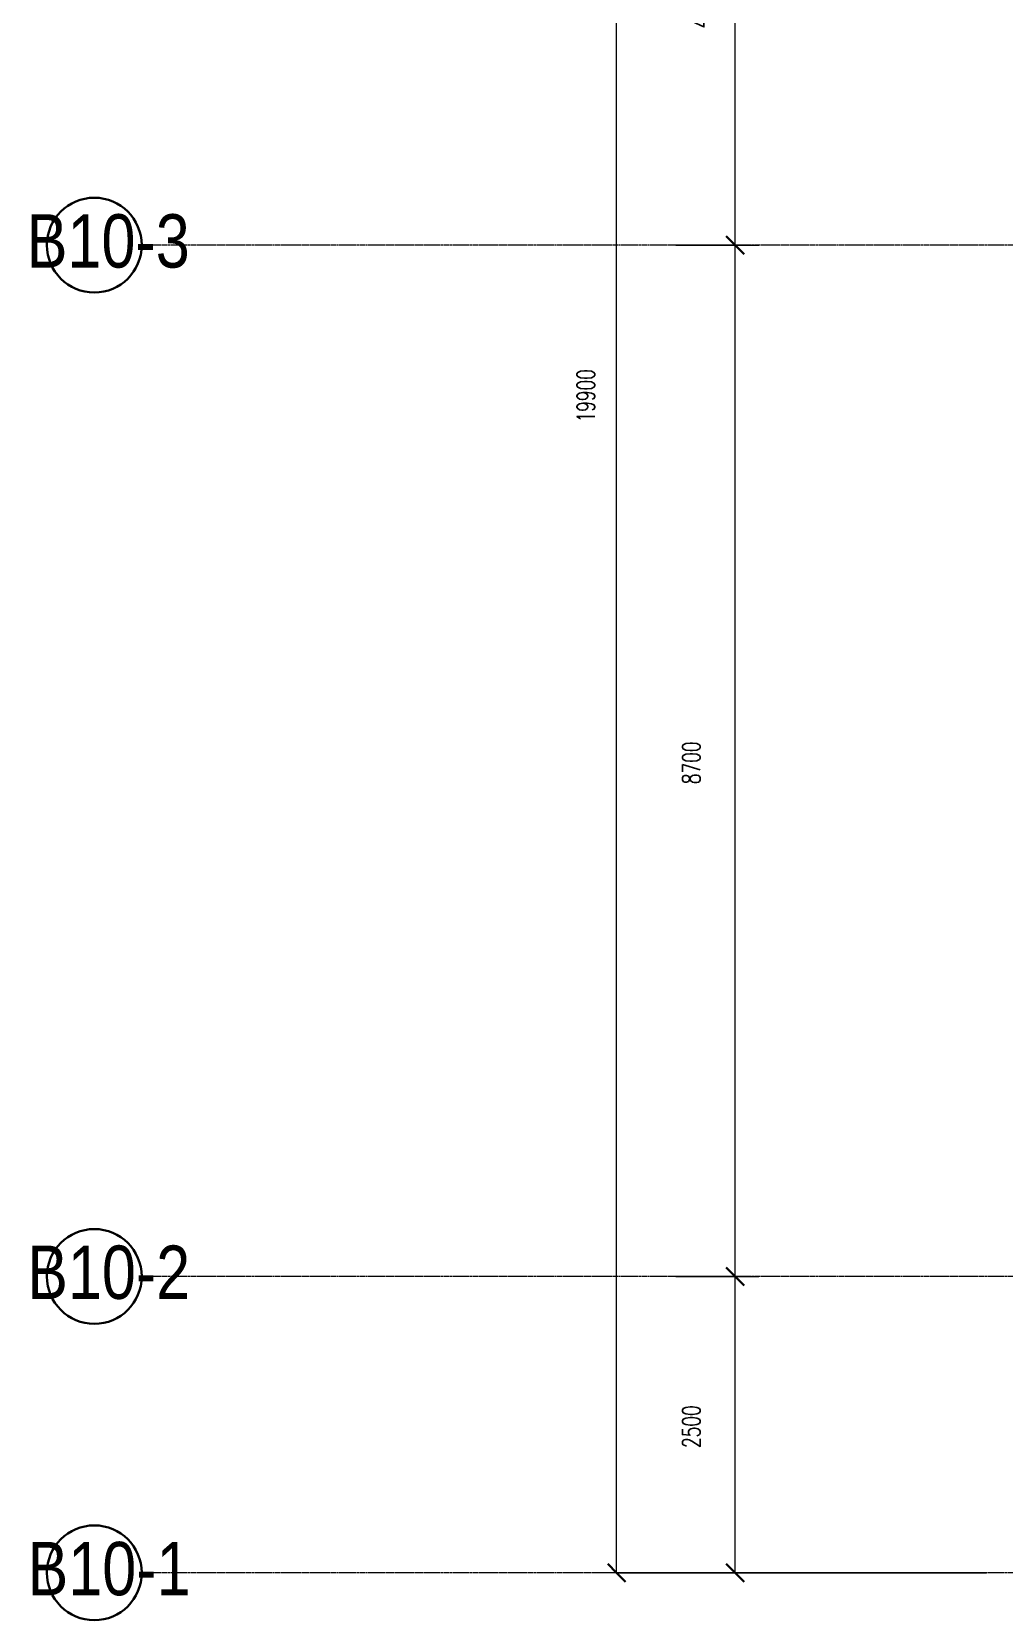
# Model space of a CAD drawing. Header units: millimetres. Extents: x 168964 to 234689, y -27981 to 8299.
# Drawn here: x 182079 to 190286, y -20300 to -6900 of the extents above; entities that cross this region are included whole.
import ezdxf

# ---------------------------------------------------------------- set-up
doc = ezdxf.new("R2010")
doc.units = ezdxf.units.MM
doc.linetypes.add('轴网线', pattern=[22.24, 12.7, -3.18, 3.18, -3.18])
for name, color, linetype, lineweight in [('A-____-____-DIMS', 7, 'Continuous', 5), ('A-____-____-DIMS-100', 7, 'Continuous', 5), ('S-GRID-____-IDEN', 7, 'Continuous', 5), ('S-GRID-____-OTLN', 7, 'Continuous', 5)]:
    doc.layers.add(name, color=color, linetype=linetype, lineweight=lineweight)
doc.styles.add('RomanD', font='romand__.ttf', dxfattribs={"width": 0.7, "height": 150})
doc.styles.add('TJ_FangSong_Narrow_3', font='', dxfattribs={"height": 450})
doc.styles.get('TJ_FangSong_Narrow_3').set_extended_font_data('TJ_FangSong_Narrow')
doc.dimstyles.new('对角线_-_1_5mm_RomanD_1_20', dxfattribs={"dimscale": 304.8, "dimtxt": 150.53621, "dimasz": 0.492126, "dimexe": 0.656168, "dimexo": 0.0625, "dimgap": 0.164042, "dimtad": 1, "dimdec": 0, "dimzin": 0, "dimdsep": 46, "dimtxsty": 'RomanD', "dimblk1": 'OBLIQUE', "dimblk2": 'OBLIQUE', "dimsah": 1, "dimcen": 0.09, "dimazin": 0, "dimtfac": 1, "dimtdec": 4, "dimtix": 1, "dimtmove": 2, "dimatfit": 3, "dimfxl": 1.64042, "dimfxlon": 1, "dimtvp": 1, "dimtolj": 1, "dimtzin": 0, "dimarcsym": 2})

# ---------------------------------------------------------------- blocks, each defined once
blk = doc.blocks.new('DIMBLOCK5-ELV_3F')
at = {"layer": 'A-____-____-DIMS-100', "color": 250, "true_color": 0x444444, "transparency": 16777216}
for p, q in [((153034, -17400), (153734, -17400)), ((153534, -17400), (153034, -17400)), ((153534, -19900), (153534, -17400)), ((153034, -19900), (153734, -19900)), ((153534, -19900), (153034, -19900))]:
    blk.add_line(p, q, dxfattribs=at)
at = {"layer": 'A-____-____-DIMS-100', "color": 250, "lineweight": 35, "true_color": 0x444444, "transparency": 16777216}
for p, q in [((153534, -17400), (153459, -17325)), ((153534, -17400), (153609, -17475)), ((153534, -19900), (153459, -19825)), ((153534, -19900), (153609, -19975))]:
    blk.add_line(p, q, dxfattribs=at)
at = {"layer": 'A-____-____-DIMS-100', "color": 0, "transparency": 16777216, "insert": (153089, -18847), "char_height": 150, "width": 472.45, "attachment_point": 1, "rotation": 90, "line_spacing_factor": 1.146391, "style": 'RomanD'}
blk.add_mtext('2500', dxfattribs=at)
blk = doc.blocks.new('_Oblique')
at = {"color": 0, "linetype": 'ByBlock', "lineweight": -2}
blk.add_line((-0.5, -0.5), (0.5, 0.5), dxfattribs=at)
blk = doc.blocks.new('DIMBLOCK6-ELV_3F')
at = {"layer": 'A-____-____-DIMS-100', "color": 250, "true_color": 0x444444, "transparency": 16777216}
for p, q in [((153034, -8700), (153734, -8700)), ((153534, -8700), (153034, -8700)), ((153534, -17400), (153534, -8700)), ((153034, -17400), (153734, -17400)), ((153534, -17400), (153034, -17400))]:
    blk.add_line(p, q, dxfattribs=at)
at = {"layer": 'A-____-____-DIMS-100', "color": 250, "lineweight": 35, "true_color": 0x444444, "transparency": 16777216}
for p, q in [((153534, -8700), (153459, -8625)), ((153534, -8700), (153609, -8775)), ((153534, -17400), (153459, -17325)), ((153534, -17400), (153609, -17475))]:
    blk.add_line(p, q, dxfattribs=at)
at = {"layer": 'A-____-____-DIMS-100', "color": 0, "transparency": 16777216, "insert": (153089, -13247), "char_height": 150, "width": 472.45, "attachment_point": 1, "rotation": 90, "line_spacing_factor": 1.146391, "style": 'RomanD'}
blk.add_mtext('8700', dxfattribs=at)
blk = doc.blocks.new('DIMBLOCK7-ELV_3F')
at = {"layer": 'A-____-____-DIMS-100', "color": 250, "true_color": 0x444444, "transparency": 16777216}
for p, q in [((153034, -4650), (153734, -4650)), ((153534, -4650), (153034, -4650)), ((153534, -8700), (153534, -4650)), ((153034, -8700), (153734, -8700)), ((153534, -8700), (153034, -8700))]:
    blk.add_line(p, q, dxfattribs=at)
at = {"layer": 'A-____-____-DIMS-100', "color": 250, "lineweight": 35, "true_color": 0x444444, "transparency": 16777216}
for p, q in [((153534, -4650), (153459, -4575)), ((153534, -4650), (153609, -4725)), ((153534, -8700), (153459, -8625)), ((153534, -8700), (153609, -8775))]:
    blk.add_line(p, q, dxfattribs=at)
at = {"layer": 'A-____-____-DIMS-100', "color": 0, "transparency": 16777216, "insert": (153171, -6872), "char_height": 150, "width": 472.45, "attachment_point": 1, "rotation": 90, "line_spacing_factor": 1.146391, "style": 'RomanD'}
blk.add_mtext('4050', dxfattribs=at)
blk = doc.blocks.new('DIMBLOCK10-ELV_3F')
at = {"layer": 'A-____-____-DIMS-100', "color": 250, "lineweight": 35, "true_color": 0x444444, "transparency": 16777216}
for p, q in [((152534, 0), (152459, 75)), ((152534, 0), (152609, -75)), ((152534, -19900), (152459, -19825)), ((152534, -19900), (152609, -19975))]:
    blk.add_line(p, q, dxfattribs=at)
at = {"layer": 'A-____-____-DIMS-100', "color": 250, "true_color": 0x444444, "transparency": 16777216}
for p, q in [((155931, 0), (152334, 0)), ((152534, -19900), (152534, 0)), ((152534, 0), (155931, 0)), ((155655, -19900), (152334, -19900)), ((152534, -19900), (155655, -19900))]:
    blk.add_line(p, q, dxfattribs=at)
at = {"layer": 'A-____-____-DIMS-100', "color": 0, "transparency": 16777216, "insert": (152199, -10196), "char_height": 150, "width": 590.57, "attachment_point": 1, "rotation": 90, "line_spacing_factor": 1.146391, "style": 'RomanD'}
blk.add_mtext('19900', dxfattribs=at)
blk = doc.blocks.new('轴网 - R4_0-512320-ELV_3F')
at = {"layer": 'S-GRID-____-IDEN', "color": 160, "lineweight": 35, "true_color": 0x4444ff}
blk.add_circle((0, 0), 4, dxfattribs=at)
blk = doc.blocks.new('YXQH_AR_B9-20_rvt-2-ELV_3F')
at = {"layer": 'S-GRID-____-OTLN', "color": 160, "linetype": '轴网线', "true_color": 0x4444ff}
for p, q in [((199020.5, -8700), (148525.8, -8700)), ((199020.5, -17400), (148525.8, -17400)), ((199020.5, -19900), (148525.8, -19900))]:
    blk.add_line(p, q, dxfattribs=at)
at = {"color": 250, "lineweight": 5, "true_color": 0x444444, "xscale": 99.99999999999993, "yscale": 99.99999999999993, "zscale": 99.99999999999993, "rotation": 89.99999999999984}
for p in [(148125.8, -8700), (148125.8, -17400), (148125.8, -19900)]:
    blk.add_blockref('轴网 - R4_0-512320-ELV_3F', p, dxfattribs=at)
at = {"layer": 'S-GRID-____-IDEN', "color": 250, "true_color": 0x444444, "char_height": 450, "attachment_point": 1, "style": 'TJ_FangSong_Narrow_3'}
for s, insert, width in [('B10-3', (147556, -8439.4), 1370.886), ('B10-2', (147559.5, -17139.4), 1362.869), ('B10-1', (147562.5, -19639.4), 1354.852)]:
    blk.add_mtext(s, dxfattribs=dict(at, insert=insert, width=width))
at = {"layer": 'A-____-____-DIMS', "color": 250, "true_color": 0x444444}
for base, p1, p2, override, picture, middle in [((152534.4, 0), (155655.1, -19900), (155930.8, 0), {"dimpost": '<>', "dimfxl": 19901.908767}, 'DIMBLOCK10-ELV_3F', (152299.4, -9900.8)), ((153534.4, -4650), (153034.4, -8700), (153034.4, -4650), {"dimpost": '<>', "dimfxl": 4050}, 'DIMBLOCK7-ELV_3F', (153270.6, -6635.6)), ((153534.4, -8700), (153034.4, -17400), (153034.4, -8700), {"dimpost": '<>', "dimfxl": 8700}, 'DIMBLOCK6-ELV_3F', (153189.4, -13010.6)), ((153534.4, -17400), (153034.4, -19900), (153034.4, -17400), {"dimpost": '<>', "dimfxl": 2500}, 'DIMBLOCK5-ELV_3F', (153189.4, -18610.6))]:
    dim = blk.add_linear_dim(base=base, p1=p1, p2=p2, angle=90, dimstyle='对角线_-_1_5mm_RomanD_1_20', override=override, dxfattribs=at)
    dim.commit()
    dim.dimension.update_dxf_attribs({"geometry": picture, "text_midpoint": middle, "dimtype": 160, "text_rotation": 90})

msp = doc.modelspace()

# ---------------------------------------------------------------- block references
at = {"lineweight": 5}
msp.add_blockref('YXQH_AR_B9-20_rvt-2-ELV_3F', (34481, 0), dxfattribs=at)

doc.saveas('drawing.dxf')
